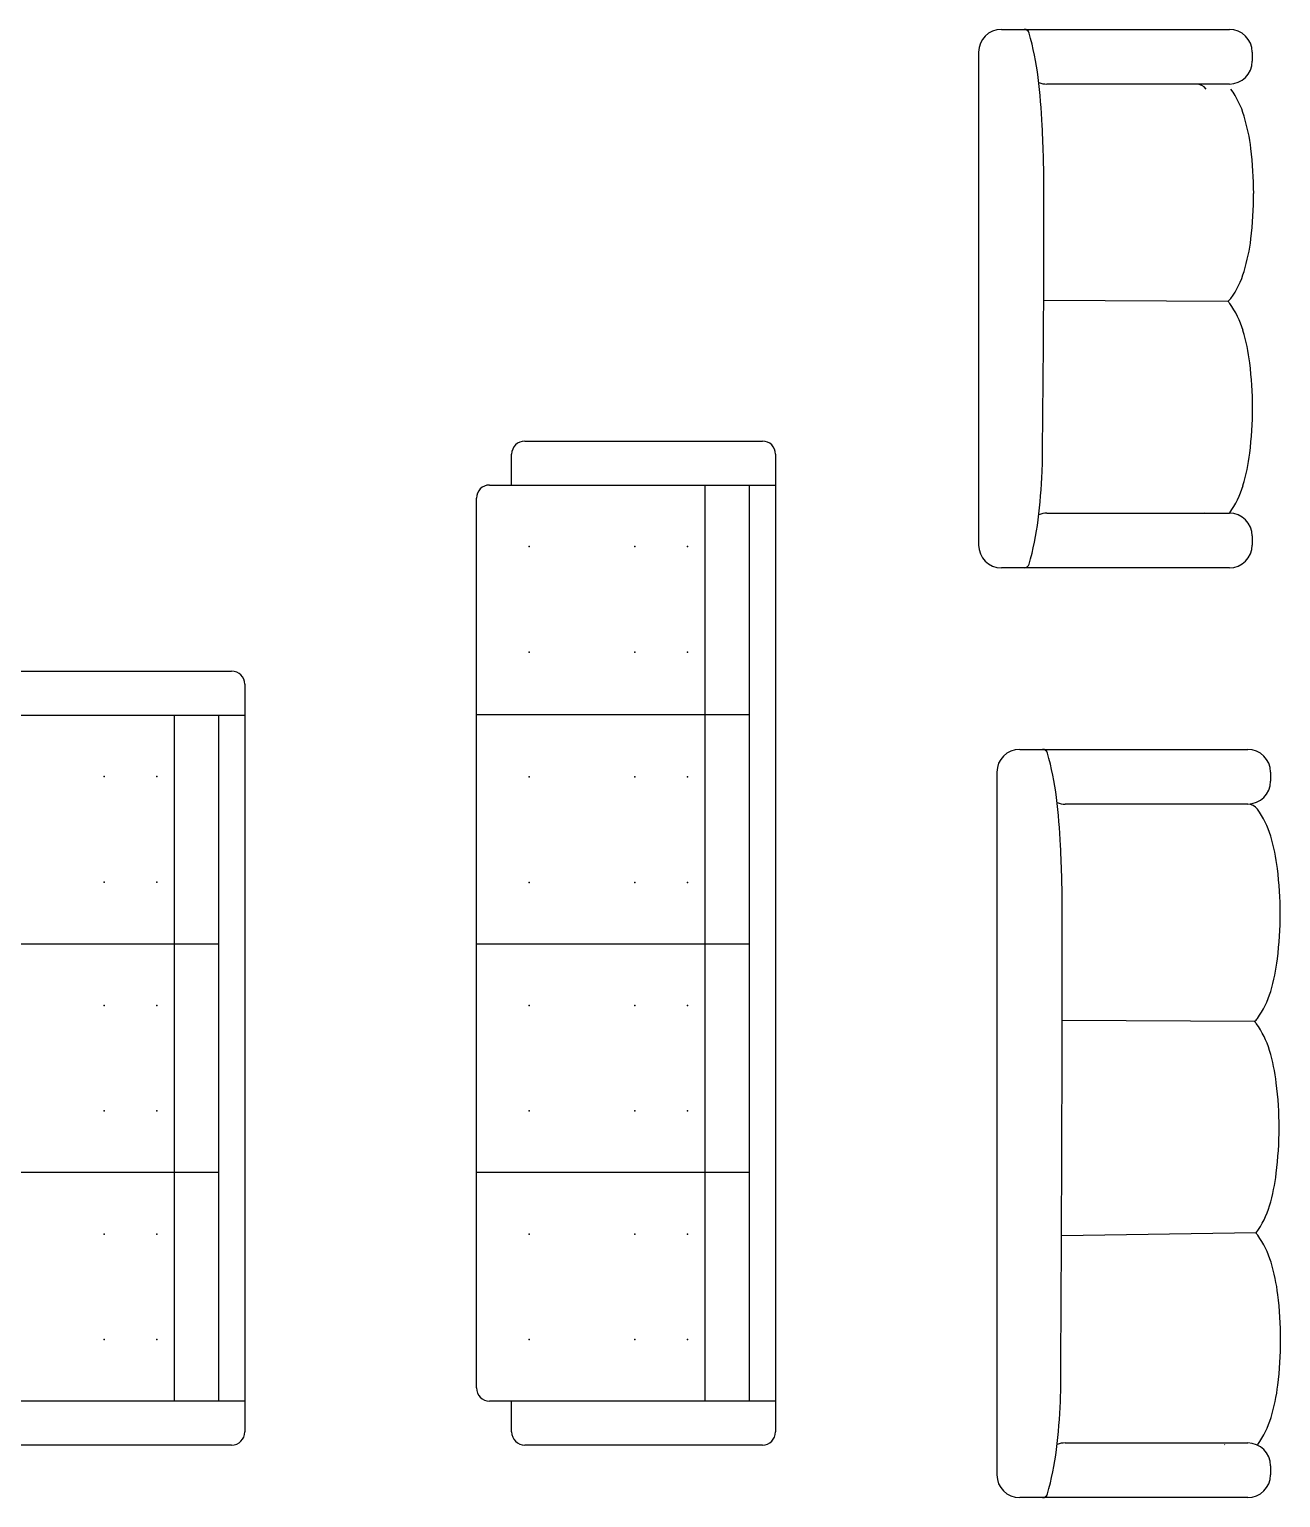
# Model space of a CAD drawing. Extents: x -42728 to 99010, y -18674 to 47645.
# Drawn here: x -4816 to -1260, y 5856 to 10029 of the extents above; entities that cross this region are included whole.
import ezdxf

# ---------------------------------------------------------------- set-up
doc = ezdxf.new("R2010")
doc.units = 0
doc.header["$LTSCALE"] = 100
doc.header["$MEASUREMENT"] = 0
doc.layers.get('0').update_dxf_attribs({"linetype": 'CONTINUOUS'})

# ---------------------------------------------------------------- blocks, each defined once
blk = doc.blocks.new('A$C7F1567C1')
for p, q in [((64.8, 2126.7), (712.8, 2126.7)), ((0, 2061.9), (0, 64.8)), ((777.6, 2061.9), (777.6, 2036)), ((712.8, 1971.2), (194.4, 1971.2)), ((731.8, 1353.7), (185.6, 1356.3)), ((737.1, 752.9), (183.7, 744.4)), ((194.4, 155.5), (712.8, 155.5)), ((777.6, 90.7), (777.6, 64.8)), ((712.8, 0), (64.8, 0))]:
    blk.add_line(p, q)
for centre, radius, start, end in [((64.8, 2061.9), 64.8, 90, 180), ((129.6, 2112.1), 14.6, 16.2143, 90), ((-615.3, 1895.5), 790.3, 6.8683, 16.2143), ((712.8, 2061.9), 64.8, 0, 90), ((712.8, 2036), 64.8, 270, 0), ((-1779.7, 1755.3), 1963.1, 2.8563, 6.8683), ((194.4, 2036), 64.8, 248.8607, 270), ((712.7, 1937), 34.1, 35.695, 90), ((531, 1806.6), 257.8, 16.5723, 35.695), ((235.3, 1718.6), 566.3, 7.0271, 16.5723), ((-3686.6, 1660.1), 3872.4, 0, 2.8563), ((-238.6, 1660.1), 1043.8, 0, 7.0271), ((-199597.6, 1660), 199783.4, 359.602379, 0.00003), ((-259.2, 1660.1), 1064.4, 353.0415, 0.0001), ((235.3, 1600.5), 566.3, 343.4277, 352.9729), ((531, 1512.5), 257.8, 324.305, 343.4277), ((712.7, 1382), 34.1, 304.0832, 324.305), ((709.4, 1327.9), 34.1, 35.695, 49.0468), ((527.8, 1197.4), 257.8, 16.5723, 35.695), ((232.1, 1109.4), 566.3, 7.0271, 16.5723), ((-241.8, 1051), 1043.8, 0, 7.0271), ((-262.5, 1051), 1064.4, 353.0415, 0.0001), ((232.1, 991.3), 566.3, 343.4277, 352.9729), ((527.8, 903.3), 257.8, 324.305, 343.4277), ((709.4, 772.9), 34.1, 321.649, 324.305), ((713.8, 725.9), 34.1, 35.695, 49.0468), ((532.2, 595.4), 257.8, 16.5723, 35.695), ((236.5, 507.4), 566.3, 7.0271, 16.5723), ((-237.4, 449), 1043.8, 0, 7.0271), ((-258.1, 449), 1064.4, 353.0415, 0.0001), ((236.5, 389.3), 566.3, 343.4277, 352.9729), ((-1779.7, 371.4), 1963.1, 353.1317, 357.1437), ((532.2, 301.3), 257.8, 324.305, 343.4277), ((-615.3, 231.2), 790.3, 343.7857, 353.1317), ((194.4, 90.7), 64.8, 90, 111.1393), ((620, 170.8), 34.1, 321.649, 324.305), ((712.8, 90.7), 64.8, 0, 90), ((64.8, 64.8), 64.8, 180, 270), ((712.8, 64.8), 64.8, 270, 0), ((129.6, 14.6), 14.6, 270, 343.7857)]:
    blk.add_arc(centre, radius, start, end)
blk = doc.blocks.new('A$C140E1A70')
for p, q in [((64.8, 1530.5), (712.8, 1530.5)), ((0, 1465.7), (0, 64.8)), ((777.6, 1465.7), (777.6, 1439.8)), ((712.8, 1375), (194.4, 1375)), ((708.3, 757.5), (185.1, 760)), ((194.4, 155.5), (712.8, 155.5)), ((777.6, 90.7), (777.6, 64.8)), ((712.8, 0), (64.8, 0))]:
    blk.add_line(p, q)
for centre, radius, start, end in [((64.8, 1465.7), 64.8, 90, 180), ((129.6, 1516), 14.6, 16.2143, 90), ((-615.3, 1299.4), 790.3, 6.8683, 16.2143), ((712.8, 1465.7), 64.8, 0, 90), ((712.8, 1439.8), 64.8, 270, 0), ((-1779.7, 1159.1), 1963.1, 2.8563, 6.8683), ((194.4, 1439.8), 64.8, 248.8607, 270), ((618.9, 1340.9), 34.1, 35.695, 90), ((507.6, 1210.4), 257.8, 16.5723, 35.695), ((-3686.6, 1064), 3872.4, 0, 2.8563), ((211.9, 1122.4), 566.3, 7.0271, 16.5723), ((-262, 1064), 1043.8, 0, 7.0271), ((-64735.2, 1063.9), 64921, 359.302477, 0.000051), ((-282.7, 1064), 1064.4, 353.0415, 0.0001), ((211.9, 1004.3), 566.3, 343.4277, 352.9729), ((507.6, 916.3), 257.8, 324.305, 343.4277), ((689.2, 785.8), 34.1, 304.0832, 324.305), ((686, 731.8), 34.1, 35.695, 49.0468), ((504.4, 601.3), 257.8, 16.5723, 35.695), ((208.6, 513.3), 566.3, 7.0271, 16.5723), ((-265.3, 454.9), 1043.8, 0, 7.0271), ((-285.9, 454.9), 1064.4, 353.0415, 0.0001), ((208.6, 395.2), 566.3, 343.4277, 352.9729), ((-1779.7, 371.4), 1963.1, 353.1317, 357.1437), ((504.4, 307.2), 257.8, 324.305, 343.4277), ((-615.3, 231.2), 790.3, 343.7857, 353.1317), ((194.4, 90.7), 64.8, 90, 111.1393), ((615.6, 176.7), 34.1, 321.649, 324.305), ((712.8, 90.7), 64.8, 0, 90), ((64.8, 64.8), 64.8, 180, 270), ((712.8, 64.8), 64.8, 270, 0), ((129.6, 14.6), 14.6, 270, 343.7857)]:
    blk.add_arc(centre, radius, start, end)
blk = doc.blocks.new('A$C16D87168')
for p, q in [((137.5, 2853.8, 593.4), (812.5, 2853.8, 593.4)), ((100, 2728.8, 593.4), (100, 2816.3, 593.4)), ((850, 2816.3, 593.4), (850, 37.5, 593.4)), ((37.5, 2728.8, 593.4), (850, 2728.8, 593.4)), ((650, 125, 593.4), (650, 2728.8, 593.4)), ((775, 2728.8, 593.4), (775, 125, 593.4)), ((0, 162.5, 593.4), (0, 2691.3, 593.4)), ((775, 2075.7, 593.4), (0, 2075.7, 593.4)), ((0, 1425, 593.4), (775, 1425, 593.4)), ((775, 775, 593.4), (0, 775, 593.4)), ((850, 125, 593.4), (37.5, 125, 593.4)), ((100, 37.5, 593.4), (100, 125, 593.4)), ((812.5, 0, 593.4), (137.5, 0, 593.4))]:
    blk.add_line(p, q)
for centre, start, end in [((137.5, 2816.3, 593.4), 90, 180), ((812.5, 2816.3, 593.4), 0, 90), ((37.5, 2691.3, 593.4), 90, 180), ((37.5, 162.5, 593.4), 180, 270), ((137.5, 37.5, 593.4), 180, 270), ((812.5, 37.5, 593.4), 270, 0)]:
    blk.add_arc(centre, 37.5, start, end)
for p in [(150, 2553.8, 593.4), (450, 2553.8, 593.4), (600, 2553.8, 593.4), (150, 2253.8, 593.4), (450, 2253.8, 593.4), (600, 2253.8, 593.4), (150, 1899.3, 593.4), (450, 1899.3, 593.4), (600, 1899.3, 593.4), (150, 1599.3, 593.4), (450, 1599.3, 593.4), (600, 1599.3, 593.4), (150, 1250, 593.4), (450, 1250, 593.4), (600, 1250, 593.4), (150, 950, 593.4), (450, 950, 593.4), (600, 950, 593.4), (150, 600, 593.4), (450, 600, 593.4), (600, 600, 593.4), (150, 300, 593.4), (450, 300, 593.4), (600, 300, 593.4)]:
    blk.add_point(p)
blk = doc.blocks.new('A$C370D5812')
for p, q in [((137.5, 2200), (812.5, 2200)), ((100, 2075), (100, 2162.5)), ((850, 2162.5), (850, 37.5)), ((37.5, 2075), (850, 2075)), ((650, 125), (650, 2075)), ((775, 2075), (775, 125)), ((0, 162.5), (0, 2037.5)), ((0, 1425), (775, 1425)), ((775, 775), (0, 775)), ((850, 125), (37.5, 125)), ((100, 37.5), (100, 125)), ((812.5, 0), (137.5, 0))]:
    blk.add_line(p, q)
for centre, start, end in [((137.5, 2162.5), 90, 180), ((812.5, 2162.5), 0, 90), ((37.5, 2037.5), 90, 180), ((37.5, 162.5), 180, 270), ((137.5, 37.5), 180, 270), ((812.5, 37.5), 270, 0)]:
    blk.add_arc(centre, 37.5, start, end)
for p in [(150, 1900), (450, 1900), (600, 1900), (150, 1600), (450, 1600), (600, 1600), (150, 1250), (450, 1250), (600, 1250), (150, 950), (450, 950), (600, 950), (150, 600), (450, 600), (600, 600), (150, 300), (450, 300), (600, 300)]:
    blk.add_point(p)

msp = doc.modelspace()

# ---------------------------------------------------------------- block references
for name, p in [('A$C140E1A70', (-2118.19876, 8498.30591)), ('A$C16D87168', (-3545.129, 6004.86087)), ('A$C370D5812', (-5053.34917, 6004.86087)), ('A$C7F1567C1', (-2066.16668, 5855.6613))]:
    msp.add_blockref(name, p)

doc.saveas('drawing.dxf')
